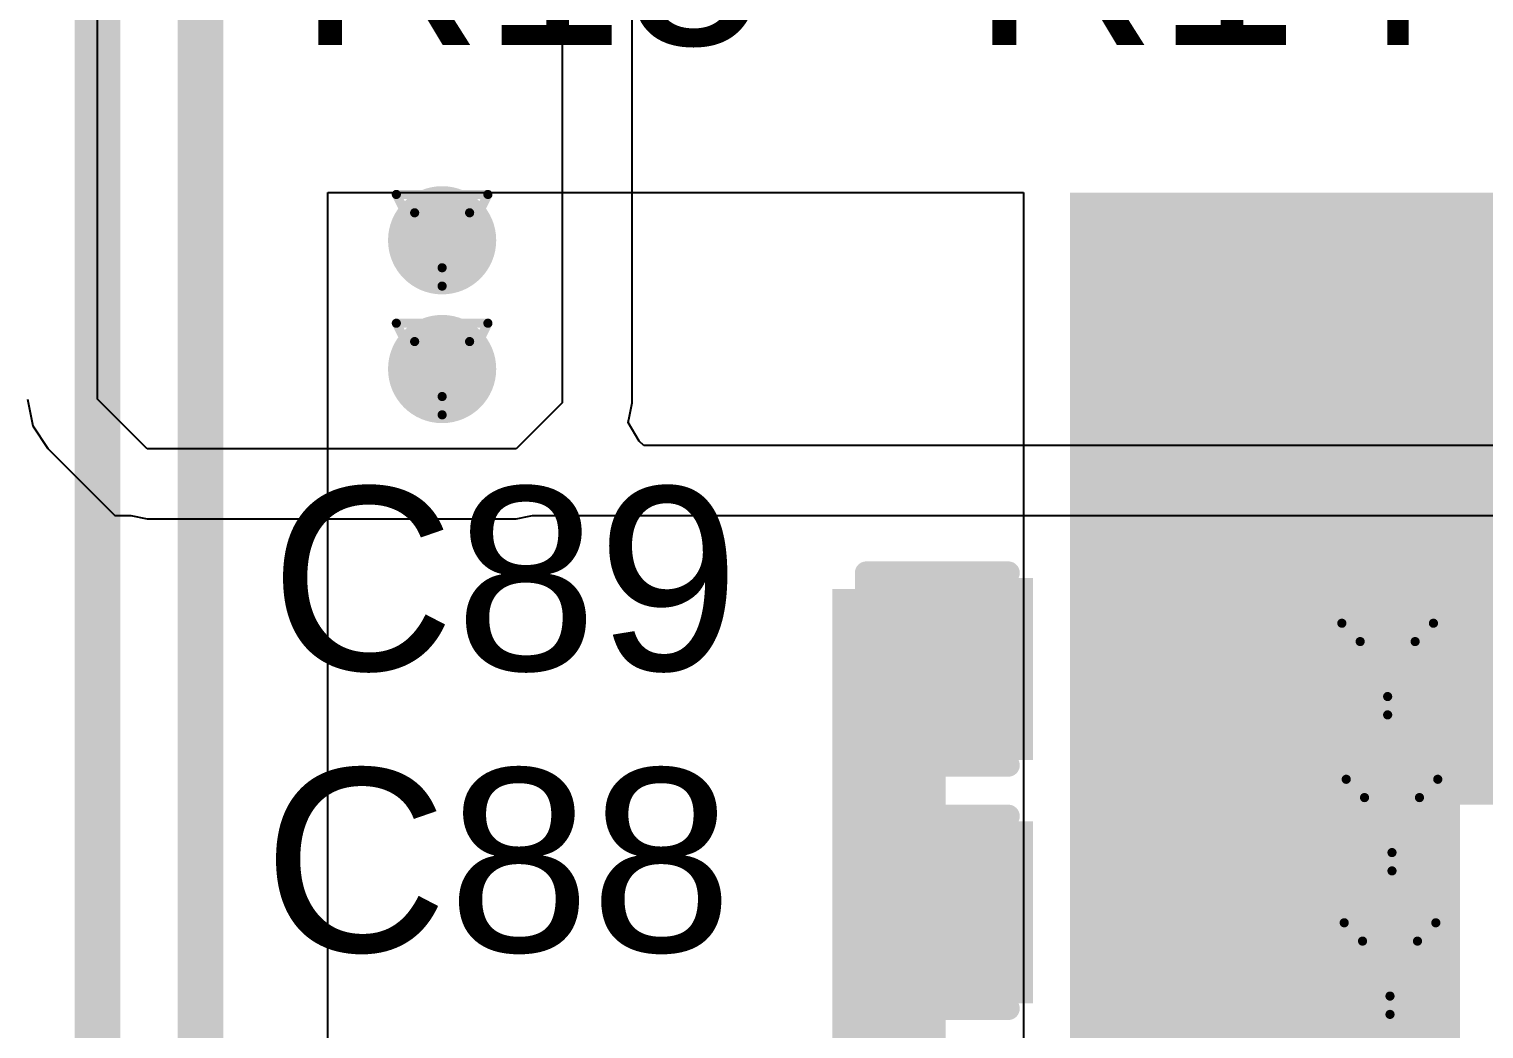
# Model space of a CAD drawing. Header units: inches. Extents: x -1 to 208, y -10 to 150.
# Drawn here: x 21.53 to 29.6, y 30.92 to 36.47 of the extents above; entities that cross this region are included whole.
import ezdxf

# ---------------------------------------------------------------- set-up
doc = ezdxf.new("R2010")
doc.units = ezdxf.units.IN
for name, color, linetype in [('Bottom Layer', 5, 'Continuous'), ('Drill Drawing', 1, 'Continuous'), ('Top Layer', 1, 'Continuous'), ('Top Overlay', 2, 'Continuous'), ('Top Paste', 8, 'Continuous'), ('Top Solder', 216, 'Continuous'), ('Via Holes', 16, 'Continuous')]:
    doc.layers.add(name, color=color, linetype=linetype)
doc.styles.add('Arial', font='', dxfattribs={"height": 0.2})
doc.styles.get('Arial').set_extended_font_data('Arial')

# ---------------------------------------------------------------- blocks, each defined once
blk = doc.blocks.new('C___0603_107')
at = {"layer": 'Top Layer'}
for points in [[(-0.38100254, 0.44450254), (-0.38100254, -0.44449746), (-1.14300254, -0.44449746), (-1.14300254, 0.44450254)], [(1.143, 0.4445), (1.143, -0.4445), (0.3809999999999999, -0.4445), (0.3809999999999999, 0.4445)]]:
    blk.add_hatch(color=1, dxfattribs=at).paths.add_polyline_path(points)
at = {"layer": 'Top Paste'}
for points in [[(-0.38100254, 0.44450254), (-0.38100254, -0.44449746), (-1.14300254, -0.44449746), (-1.14300254, 0.44450254)], [(1.143, 0.4445), (1.143, -0.4445), (0.3809999999999999, -0.4445), (0.3809999999999999, 0.4445)]]:
    blk.add_hatch(color=8, dxfattribs=at).paths.add_polyline_path(points)
at = {"layer": 'Top Solder'}
for points in [[(-0.32100266, 0.50450242), (-0.32100266, -0.50449734), (-1.20300242, -0.50449734), (-1.20300242, 0.50450242)], [(1.20299988, 0.50449988), (1.20299988, -0.50449988), (0.3210001199999999, -0.50449988), (0.3210001199999999, 0.50449988)]]:
    blk.add_hatch(color=216, dxfattribs=at).paths.add_polyline_path(points)
at = {"layer": 'Top Overlay', "const_width": 0.127}
for points in [[(-0.4571999999999999, 0.53340254), (-1.2446, 0.53340254)], [(-1.2446, 0.53340254), (-1.2446, -0.53339492)], [(1.2446, 0.53340254), (0.4571999999999999, 0.53340254)], [(1.2446, 0.53340254), (1.2446, -0.53339492)], [(-0.4571999999999999, -0.53339492), (-1.2446, -0.53339492)], [(1.2446, -0.53339492), (0.45720254, -0.53339492)]]:
    blk.add_lwpolyline(points, dxfattribs=at)
at = {"layer": 'Top Overlay', "const_width": 0.0635}
for points in [[(-1.27635, 0.53340254, 1), (-1.21285, 0.53340254, 1)], [(-1.27635, 0.53340254, 1), (-1.21285, 0.53340254, 1)], [(-0.4889499999999999, 0.53340254, 1), (-0.42545, 0.53340254, 1)], [(0.42545, 0.53340254, 1), (0.4889499999999999, 0.53340254, 1)], [(1.21285, 0.53340254, 1), (1.27635, 0.53340254, 1)], [(1.21285, 0.53340254, 1), (1.27635, 0.53340254, 1)], [(-1.27635, -0.53339492, 1), (-1.21285, -0.53339492, 1)], [(-1.27635, -0.53339492, 1), (-1.21285, -0.53339492, 1)], [(-0.4889499999999999, -0.53339492, 1), (-0.42545, -0.53339492, 1)], [(0.42545254, -0.53339492, 1), (0.4889525399999999, -0.53339492, 1)], [(1.21285, -0.53339492, 1), (1.27635, -0.53339492, 1)], [(1.21285, -0.53339492, 1), (1.27635, -0.53339492, 1)]]:
    blk.add_lwpolyline(points, format="xyb", close=True, dxfattribs=at)
blk = doc.blocks.new('C___0603_108')
at = {"layer": 'Top Layer'}
for points in [[(-0.3809999999999999, 0.4445), (-0.3809999999999999, -0.4445), (-1.143, -0.4445), (-1.143, 0.4445)], [(1.143, 0.4445), (1.143, -0.4445), (0.3809999999999999, -0.4445), (0.3809999999999999, 0.4445)]]:
    blk.add_hatch(color=1, dxfattribs=at).paths.add_polyline_path(points)
at = {"layer": 'Top Paste'}
for points in [[(-0.3809999999999999, 0.4445), (-0.3809999999999999, -0.4445), (-1.143, -0.4445), (-1.143, 0.4445)], [(1.143, 0.4445), (1.143, -0.4445), (0.3809999999999999, -0.4445), (0.3809999999999999, 0.4445)]]:
    blk.add_hatch(color=8, dxfattribs=at).paths.add_polyline_path(points)
at = {"layer": 'Top Solder'}
for points in [[(-0.3210001199999999, 0.50449988), (-0.3210001199999999, -0.50449988), (-1.20299988, -0.50449988), (-1.20299988, 0.50449988)], [(1.20299988, 0.50449988), (1.20299988, -0.50449988), (0.3210001199999999, -0.50449988), (0.3210001199999999, 0.50449988)]]:
    blk.add_hatch(color=216, dxfattribs=at).paths.add_polyline_path(points)
at = {"layer": 'Top Overlay', "const_width": 0.127}
for points in [[(-0.4571999999999999, 0.5334), (-1.2446, 0.5334)], [(-1.2446, 0.5334), (-1.2446, -0.5334)], [(1.2446, 0.5334), (0.45720254, 0.5333974599999999)], [(1.2446, 0.5334), (1.2446, -0.5334)], [(-0.4571999999999999, -0.5334), (-1.2446, -0.5334)], [(1.2446, -0.5334), (0.45720254, -0.5333974599999999)]]:
    blk.add_lwpolyline(points, dxfattribs=at)
at = {"layer": 'Top Overlay', "const_width": 0.0635}
for points in [[(-1.27635, 0.5334, 1), (-1.21285, 0.5334, 1)], [(-1.27635, 0.5334, 1), (-1.21285, 0.5334, 1)], [(-0.4889499999999999, 0.5334, 1), (-0.42545, 0.5334, 1)], [(0.42545254, 0.5333974599999999, 1), (0.4889525399999999, 0.5333974599999999, 1)], [(1.21285, 0.5334, 1), (1.27635, 0.5334, 1)], [(1.21285, 0.5334, 1), (1.27635, 0.5334, 1)], [(-1.27635, -0.5334, 1), (-1.21285, -0.5334, 1)], [(-1.27635, -0.5334, 1), (-1.21285, -0.5334, 1)], [(-0.4889499999999999, -0.5334, 1), (-0.42545, -0.5334, 1)], [(0.42545254, -0.5333974599999999, 1), (0.4889525399999999, -0.5333974599999999, 1)], [(1.21285, -0.5334, 1), (1.27635, -0.5334, 1)], [(1.21285, -0.5334, 1), (1.27635, -0.5334, 1)]]:
    blk.add_lwpolyline(points, format="xyb", close=True, dxfattribs=at)

msp = doc.modelspace()

# ---------------------------------------------------------------- hatches: boundary and pattern name
at = {"layer": 'Bottom Layer'}
h = msp.add_hatch(color=5, dxfattribs=at)
edge = h.paths.add_edge_path()
edge.add_arc((23.81969328, 35.29566982), 0.2999994, 0, 360)
h = msp.add_hatch(color=5, dxfattribs=at)
edge = h.paths.add_edge_path()
edge.add_arc((23.81969074, 34.58177742), 0.2999994, 0, 360)
h = msp.add_hatch(color=5, dxfattribs=at)
edge = h.paths.add_edge_path()
edge.add_arc((29.06363504, 32.91839745999999), 0.2999994, 0, 360)
h = msp.add_hatch(color=5, dxfattribs=at)
edge = h.paths.add_edge_path()
edge.add_arc((29.08777266, 32.05331156), 0.2999994, 0, 360)
h = msp.add_hatch(color=5, dxfattribs=at)
edge = h.paths.add_edge_path()
edge.add_arc((29.07672874, 31.25766164), 0.2999994, 0, 360)
at = {"layer": 'Top Layer'}
h = msp.add_hatch(color=1, dxfattribs=at)
edge = h.paths.add_edge_path()
edge.add_arc((23.81969328, 35.29566982), 0.2999994, 0, 360)
for points in [[(27.30269875999999, 32.16674287999999), (31.56378751999999, 32.16674287999999), (31.56378751999999, 35.56), (27.30269875999999, 35.56)], [(27.30269875999999, 30.0702599), (29.464, 30.0702599), (29.464, 35.07739745999999), (27.30269875999999, 35.07739745999999)], [(25.9842, 28.04321544), (26.61179844, 28.04321544), (26.61179844, 33.3629), (25.9842, 33.3629)]]:
    msp.add_hatch(color=1, dxfattribs=at).paths.add_polyline_path(points)
h = msp.add_hatch(color=1, dxfattribs=at)
edge = h.paths.add_edge_path()
edge.add_arc((23.81969074, 34.58177742), 0.2999994, 0, 360)
h = msp.add_hatch(color=1, dxfattribs=at)
edge = h.paths.add_edge_path()
edge.add_arc((29.06363504, 32.91839745999999), 0.2999994, 0, 360)
h = msp.add_hatch(color=1, dxfattribs=at)
edge = h.paths.add_edge_path()
edge.add_arc((29.08777266, 32.05331156), 0.2999994, 0, 360)
h = msp.add_hatch(color=1, dxfattribs=at)
edge = h.paths.add_edge_path()
edge.add_arc((29.07672874, 31.25766164), 0.2999994, 0, 360)
at = {"layer": 'Via Holes'}
h = msp.add_hatch(color=7, dxfattribs=at)
edge = h.paths.add_edge_path()
edge.add_arc((23.81969328, 35.29566982), 0.1499997, 0, 360)
h = msp.add_hatch(color=7, dxfattribs=at)
edge = h.paths.add_edge_path()
edge.add_arc((23.81969074, 34.58177742), 0.1499997, 0, 360)
h = msp.add_hatch(color=7, dxfattribs=at)
edge = h.paths.add_edge_path()
edge.add_arc((29.06363504, 32.91839745999999), 0.1499997, 0, 360)
h = msp.add_hatch(color=7, dxfattribs=at)
edge = h.paths.add_edge_path()
edge.add_arc((29.08777266, 32.05331156), 0.1499997, 0, 360)
h = msp.add_hatch(color=7, dxfattribs=at)
edge = h.paths.add_edge_path()
edge.add_arc((29.07672874, 31.25766164), 0.1499997, 0, 360)

# ---------------------------------------------------------------- linework, layer by layer
at = {"layer": 'Bottom Layer'}
for p, q in [((21.9084271, 34.41496799999999), (21.9084271, 36.96576046)), ((24.4856, 36.92055608), (24.4856, 34.39491469999999)), ((24.87406506, 34.39491469999999), (24.87406506, 36.92055608)), ((21.51996204, 34.41496799999999), (21.54953272, 34.26630942)), ((22.18363356, 34.13975645999999), (21.9084271, 34.41496799999999)), ((24.4856, 34.39491469999999), (24.22951466, 34.13975645999999)), ((24.85927718, 34.32057398), (24.87406252, 34.39421111999999)), ((24.87399394, 34.3945591), (24.87406506, 34.39491469999999)), ((24.87406252, 34.39421111999999), (24.87399394, 34.3945591)), ((24.85217026, 34.28484888), (24.85927718, 34.32057398)), ((21.54953272, 34.26630942), (21.6337388, 34.14028478)), ((24.91239112, 34.18200682), (24.85217026, 34.28484888)), ((21.6337388, 34.14028478), (21.90894526, 33.86507324)), ((24.22951466, 34.13975645999999), (22.18363356, 34.13975645999999)), ((24.93828388, 34.15784634), (24.91239112, 34.18200682)), ((37.80615247999999, 34.15786158), (24.93828388, 34.15784634)), ((21.90894526, 33.86507324), (21.90896558, 33.865058)), ((21.90896558, 33.865058), (22.00464484, 33.76937873999999)), ((22.00464484, 33.76937873999999), (22.0927041, 33.76937873999999)), ((22.0927041, 33.76937873999999), (22.18363102, 33.7512914)), ((22.18363102, 33.7512914), (24.22951466, 33.7512914)), ((24.22951466, 33.7512914), (24.30331436, 33.7659726)), ((24.30331436, 33.7659726), (24.32061938, 33.76938128)), ((24.32061938, 33.76938128), (38.44159698, 33.76939651999999))]:
    msp.add_line(p, q, dxfattribs=at)
at = {"layer": 'Drill Drawing', "const_width": 0.0508}
for points in [[(23.56569328, 35.54966982), (24.07369328, 35.54966982)], [(23.56569328, 35.54966982), (23.81969328, 35.04166982)], [(23.81969328, 35.04166982), (24.07369328, 35.54966982)], [(23.66729328, 35.44806982), (23.97209328, 35.44806982)], [(23.66729328, 35.44806982), (23.81969328, 35.14326982)], [(23.81969328, 35.14326982), (23.97209328, 35.44806982)], [(23.56569074, 34.83577742), (24.07369074, 34.83577742)], [(23.56569074, 34.83577742), (23.81969074, 34.32777742)], [(23.81969074, 34.32777742), (24.07369074, 34.83577742)], [(23.66729074, 34.73417742), (23.97209074, 34.73417742)], [(23.66729074, 34.73417742), (23.81969074, 34.42937742)], [(23.81969074, 34.42937742), (23.97209074, 34.73417742)], [(28.80963504, 33.17239746), (29.31763504, 33.17239746)], [(28.80963504, 33.17239746), (29.06363504, 32.66439746)], [(29.06363504, 32.66439746), (29.31763504, 33.17239746)], [(28.91123504, 33.07079745999999), (29.21603504, 33.07079745999999)], [(28.91123504, 33.07079745999999), (29.06363504, 32.76599745999999)], [(29.06363504, 32.76599745999999), (29.21603504, 33.07079745999999)], [(28.83377266, 32.30731156), (29.34177266, 32.30731156)], [(28.83377266, 32.30731156), (29.08777266, 31.79931156)], [(29.08777266, 31.79931156), (29.34177266, 32.30731156)], [(28.93537266, 32.20571156), (29.24017266, 32.20571156)], [(28.93537266, 32.20571156), (29.08777266, 31.90091156)], [(29.08777266, 31.90091156), (29.24017266, 32.20571156)], [(28.82272874, 31.51166164), (29.33072874, 31.51166164)], [(28.82272874, 31.51166164), (29.07672874, 31.00366164)], [(29.07672874, 31.00366164), (29.33072874, 31.51166164)], [(28.92432874, 31.41006164), (29.22912874, 31.41006164)], [(28.92432874, 31.41006164), (29.07672874, 31.10526164)], [(29.07672874, 31.10526164), (29.22912874, 31.41006164)]]:
    msp.add_lwpolyline(points, dxfattribs=at)
at = {"layer": 'Drill Drawing', "const_width": 0.0254}
for points in [[(23.55299328, 35.54966982, 1), (23.57839328, 35.54966982, 1)], [(23.55299328, 35.54966982, 1), (23.57839328, 35.54966982, 1)], [(24.06099328, 35.54966982, 1), (24.08639328, 35.54966982, 1)], [(24.06099328, 35.54966982, 1), (24.08639328, 35.54966982, 1)], [(23.65459328, 35.44806982, 1), (23.67999328, 35.44806982, 1)], [(23.65459328, 35.44806982, 1), (23.67999328, 35.44806982, 1)], [(23.95939328, 35.44806982, 1), (23.98479328, 35.44806982, 1)], [(23.95939328, 35.44806982, 1), (23.98479328, 35.44806982, 1)], [(23.80699328, 35.14326982, 1), (23.83239328, 35.14326982, 1)], [(23.80699328, 35.14326982, 1), (23.83239328, 35.14326982, 1)], [(23.80699328, 35.04166982, 1), (23.83239328, 35.04166982, 1)], [(23.80699328, 35.04166982, 1), (23.83239328, 35.04166982, 1)], [(23.55299074, 34.83577742, 1), (23.57839074, 34.83577742, 1)], [(23.55299074, 34.83577742, 1), (23.57839074, 34.83577742, 1)], [(24.06099074, 34.83577742, 1), (24.08639074, 34.83577742, 1)], [(24.06099074, 34.83577742, 1), (24.08639074, 34.83577742, 1)], [(23.65459074, 34.73417742, 1), (23.67999074, 34.73417742, 1)], [(23.65459074, 34.73417742, 1), (23.67999074, 34.73417742, 1)], [(23.95939074, 34.73417742, 1), (23.98479074, 34.73417742, 1)], [(23.95939074, 34.73417742, 1), (23.98479074, 34.73417742, 1)], [(23.80699074, 34.42937742, 1), (23.83239074, 34.42937742, 1)], [(23.80699074, 34.42937742, 1), (23.83239074, 34.42937742, 1)], [(23.80699074, 34.32777742, 1), (23.83239074, 34.32777742, 1)], [(23.80699074, 34.32777742, 1), (23.83239074, 34.32777742, 1)], [(28.79693504, 33.17239746, 1), (28.82233504, 33.17239746, 1)], [(28.79693504, 33.17239746, 1), (28.82233504, 33.17239746, 1)], [(29.30493504, 33.17239746, 1), (29.33033504, 33.17239746, 1)], [(29.30493504, 33.17239746, 1), (29.33033504, 33.17239746, 1)], [(28.89853504, 33.07079745999999, 1), (28.92393504, 33.07079745999999, 1)], [(28.89853504, 33.07079745999999, 1), (28.92393504, 33.07079745999999, 1)], [(29.20333504, 33.07079745999999, 1), (29.22873504, 33.07079745999999, 1)], [(29.20333504, 33.07079745999999, 1), (29.22873504, 33.07079745999999, 1)], [(29.05093504, 32.76599745999999, 1), (29.07633504, 32.76599745999999, 1)], [(29.05093504, 32.76599745999999, 1), (29.07633504, 32.76599745999999, 1)], [(29.05093504, 32.66439746, 1), (29.07633504, 32.66439746, 1)], [(29.05093504, 32.66439746, 1), (29.07633504, 32.66439746, 1)], [(28.82107266, 32.30731156, 1), (28.84647266, 32.30731156, 1)], [(28.82107266, 32.30731156, 1), (28.84647266, 32.30731156, 1)], [(29.32907266, 32.30731156, 1), (29.35447266, 32.30731156, 1)], [(29.32907266, 32.30731156, 1), (29.35447266, 32.30731156, 1)], [(28.92267266, 32.20571156, 1), (28.94807266, 32.20571156, 1)], [(28.92267266, 32.20571156, 1), (28.94807266, 32.20571156, 1)], [(29.22747266, 32.20571156, 1), (29.25287266, 32.20571156, 1)], [(29.22747266, 32.20571156, 1), (29.25287266, 32.20571156, 1)], [(29.07507266, 31.90091156, 1), (29.10047266, 31.90091156, 1)], [(29.07507266, 31.90091156, 1), (29.10047266, 31.90091156, 1)], [(29.07507266, 31.79931156, 1), (29.10047266, 31.79931156, 1)], [(29.07507266, 31.79931156, 1), (29.10047266, 31.79931156, 1)], [(28.81002874, 31.51166164, 1), (28.83542874, 31.51166164, 1)], [(28.81002874, 31.51166164, 1), (28.83542874, 31.51166164, 1)], [(29.31802874, 31.51166164, 1), (29.34342874, 31.51166164, 1)], [(29.31802874, 31.51166164, 1), (29.34342874, 31.51166164, 1)], [(28.91162874, 31.41006164, 1), (28.93702874, 31.41006164, 1)], [(28.91162874, 31.41006164, 1), (28.93702874, 31.41006164, 1)], [(29.21642874, 31.41006164, 1), (29.24182874, 31.41006164, 1)], [(29.21642874, 31.41006164, 1), (29.24182874, 31.41006164, 1)], [(29.06402874, 31.10526164, 1), (29.08942874, 31.10526164, 1)], [(29.06402874, 31.10526164, 1), (29.08942874, 31.10526164, 1)], [(29.06402874, 31.00366164, 1), (29.08942874, 31.00366164, 1)], [(29.06402874, 31.00366164, 1), (29.08942874, 31.00366164, 1)]]:
    msp.add_lwpolyline(points, format="xyb", close=True, dxfattribs=at)
at = {"layer": 'Top Layer'}
for p, q in [((23.1853994, 28.04321544), (23.1853994, 35.56)), ((23.1853994, 35.56), (27.0437229, 35.56)), ((27.0437229, 35.56), (27.0437229, 35.0774)), ((27.0437229, 35.0774), (27.0437229, 32.16674287999999)), ((27.0437229, 32.16674287999999), (27.0437229, 30.0702599))]:
    msp.add_line(p, q, dxfattribs=at)
for points, const_width in [([(21.9084271, 29.18757688), (21.9084271, 44.55864088)], 0.254), ([(22.47953086, 26.37144332), (22.47953086, 43.15582936)], 0.254), ([(28.1790013, 31.5695076), (28.1790013, 32.91839745999999)], 0.508), ([(28.1790013, 32.91839745999999), (29.06363504, 32.91839745999999)], 0.508), ([(28.79446616, 31.76000506), (29.08777266, 32.05331156)], 0.508), ([(28.17899876, 31.63300506), (28.30599876, 31.76000506)], 0.508), ([(28.30599876, 31.76000506), (28.79446616, 31.76000506)], 0.508), ([(28.17899876, 31.56950506), (28.17899876, 31.63300506)], 0.508), ([(28.17899876, 31.56950506), (28.1790013, 31.5695076)], 0.508)]:
    msp.add_lwpolyline(points, dxfattribs=dict(at, const_width=const_width))
at = {"layer": 'Top Layer', "const_width": 0.254}
for points in [[(28.0520013, 32.91839745999999, 1), (28.3060013, 32.91839745999999, 1)], [(28.0520013, 32.91839745999999, 1), (28.3060013, 32.91839745999999, 1)], [(28.93663504, 32.91839745999999, 1), (29.19063504, 32.91839745999999, 1)], [(28.96077266, 32.05331156, 1), (29.21477266, 32.05331156, 1)], [(28.17899876, 31.76000506, 1), (28.43299876, 31.76000506, 1)], [(28.17899876, 31.76000506, 1), (28.43299876, 31.76000506, 1)], [(28.66746616, 31.76000506, 1), (28.92146616, 31.76000506, 1)], [(28.66746616, 31.76000506, 1), (28.92146616, 31.76000506, 1)], [(28.05199876, 31.63300506, 1), (28.30599876, 31.63300506, 1)], [(28.05199876, 31.63300506, 1), (28.30599876, 31.63300506, 1)], [(28.05199876, 31.56950506, 1), (28.30599876, 31.56950506, 1)], [(28.05199876, 31.56950506, 1), (28.30599876, 31.56950506, 1)], [(28.0520013, 31.5695076, 1), (28.3060013, 31.5695076, 1)], [(28.0520013, 31.5695076, 1), (28.3060013, 31.5695076, 1)]]:
    msp.add_lwpolyline(points, format="xyb", close=True, dxfattribs=at)

# ---------------------------------------------------------------- block references
at = {"rotation": 180}
for name, p in [('C___0603_107', (27.41699876, 32.9184)), ('C___0603_108', (27.41699876, 31.56950506))]:
    msp.add_blockref(name, p, dxfattribs=at)

# ---------------------------------------------------------------- texts
at = {"layer": 'Top Overlay', "style": 'Arial'}
for s, p in [('R15', (23.0160195, 36.37883758)), ('R14', (26.7552043, 36.37883758)), ('C89', (22.86537972, 32.91164106)), ('C88', (22.82644152, 31.35103966))]:
    msp.add_text(s, height=1.016, dxfattribs=at).set_placement(p)

doc.saveas('drawing.dxf')
